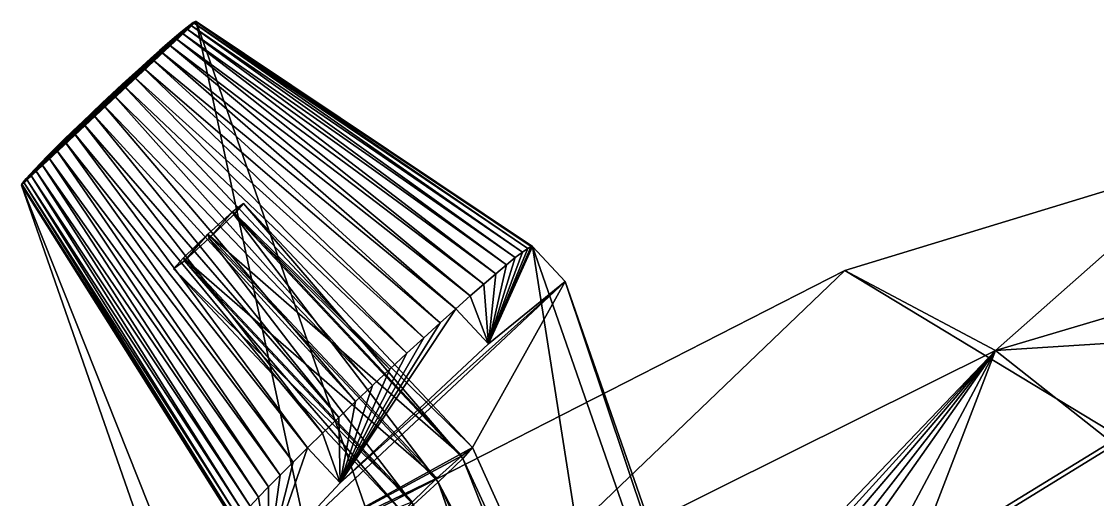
# Model space of a CAD drawing. Header units: millimetres. Extents: x -228 to 228, y -204 to 237.
# Drawn here: x -60.48 to -38, y 220.38 to 230.36 of the extents above; entities that cross this region are included whole.
import ezdxf

# ---------------------------------------------------------------- set-up
doc = ezdxf.new("R2010")
doc.units = ezdxf.units.MM
doc.header["$LTSCALE"] = 127.314815
for name, color, linetype in [('6749', 7, 'CONTINUOUS'), ('6750', 7, 'CONTINUOUS'), ('6753', 7, 'CONTINUOUS'), ('6847', 7, 'CONTINUOUS'), ('6848', 7, 'CONTINUOUS'), ('7259', 7, 'CONTINUOUS'), ('7261', 7, 'CONTINUOUS'), ('7262', 7, 'CONTINUOUS'), ('7278', 7, 'CONTINUOUS'), ('7279', 7, 'CONTINUOUS'), ('7280', 7, 'CONTINUOUS'), ('7282', 7, 'CONTINUOUS'), ('7283', 7, 'CONTINUOUS'), ('7284', 7, 'CONTINUOUS'), ('7285', 7, 'CONTINUOUS')]:
    doc.layers.add(name, color=color, linetype=linetype)

msp = doc.modelspace()

# ---------------------------------------------------------------- linework, layer by layer
at = {"layer": '6749', "color": 6, "linetype": 'Continuous'}
for points in [[(-35.579, 227.508, 259.317), (-43.275, 225.157, 211.283), (-34.343, 219.758, 458.774), (-35.579, 227.508, 259.317)], [(-43.275, 225.157, 211.283), (-53.428, 219.981, 185.248), (-34.343, 219.758, 458.774), (-43.275, 225.157, 211.283)]]:
    msp.add_3dface(points, dxfattribs=at)
at = {"layer": '6750', "color": 6, "linetype": 'Continuous'}
for points in [[(-32.518, 225.741, 259.317), (-33.673, 223.897, 290.002), (-40.124, 223.491, 211.761), (-32.518, 225.741, 259.317)], [(-33.673, 223.897, 290.002), (-37.707, 221.579, 289.862), (-40.124, 223.491, 211.761), (-33.673, 223.897, 290.002)], [(-40.124, 223.491, 211.761), (-46.762, 216.55, 274.513), (-50.304, 218.425, 185.714), (-40.124, 223.491, 211.761)], [(-45.958, 217.074, 274.764), (-46.762, 216.55, 274.513), (-40.124, 223.491, 211.761), (-45.958, 217.074, 274.764)], [(-45.156, 217.59, 275.015), (-45.958, 217.074, 274.764), (-40.124, 223.491, 211.761), (-45.156, 217.59, 275.015)], [(-44.724, 217.587, 281.123), (-45.156, 217.59, 275.015), (-40.124, 223.491, 211.761), (-44.724, 217.587, 281.123)], [(-44.293, 217.584, 287.213), (-44.724, 217.587, 281.123), (-40.124, 223.491, 211.761), (-44.293, 217.584, 287.213)], [(-42.767, 218.527, 288.21), (-44.293, 217.584, 287.213), (-40.124, 223.491, 211.761), (-42.767, 218.527, 288.21)], [(-41.834, 219.052, 289.713), (-42.767, 218.527, 288.21), (-40.124, 223.491, 211.761), (-41.834, 219.052, 289.713)], [(-37.707, 221.579, 289.862), (-41.834, 219.052, 289.713), (-40.124, 223.491, 211.761), (-37.707, 221.579, 289.862)], [(-41.738, 218.996, 292.287), (-37.641, 221.52, 292.139), (-30.674, 214.486, 548.157), (-41.738, 218.996, 292.287)]]:
    msp.add_3dface(points, dxfattribs=at)
at = {"layer": '6753', "color": 6, "linetype": 'Continuous'}
for points in [[(-43.275, 225.157, 211.283), (-35.579, 227.508, 259.317), (-40.124, 223.491, 211.761), (-43.275, 225.157, 211.283)], [(-35.579, 227.508, 259.317), (-32.518, 225.741, 259.317), (-40.124, 223.491, 211.761), (-35.579, 227.508, 259.317)], [(-53.428, 219.981, 185.248), (-43.275, 225.157, 211.283), (-50.304, 218.425, 185.714), (-53.428, 219.981, 185.248)], [(-43.275, 225.157, 211.283), (-40.124, 223.491, 211.761), (-50.304, 218.425, 185.714), (-43.275, 225.157, 211.283)]]:
    msp.add_3dface(points, dxfattribs=at)
at = {"layer": '6847', "color": 6, "linetype": 'Continuous'}
msp.add_3dface([(-37.641, 221.52, 292.139), (-41.738, 218.996, 292.287), (-36.672, 218.483, 292.214), (-37.641, 221.52, 292.139)], dxfattribs=at)
at = {"layer": '6848', "color": 6, "linetype": 'Continuous'}
msp.add_3dface([(-41.834, 219.052, 289.713), (-37.707, 221.579, 289.862), (-36.891, 216.889, 289.734), (-41.834, 219.052, 289.713)], dxfattribs=at)
at = {"layer": '7259', "color": 191, "linetype": 'Continuous', "true_color": 0xba45ff}
for points in [[(-49.121, 224.929, 202.253), (-51.058, 221.461, 232.015), (-55.321, 219.117, 202.1), (-49.121, 224.929, 202.253)], [(-53.825, 220.723, 198.461), (-49.121, 224.929, 202.253), (-55.321, 219.117, 202.1), (-53.825, 220.723, 198.461)], [(-50.725, 223.63, 198.537), (-49.121, 224.929, 202.253), (-53.825, 220.723, 198.461), (-50.725, 223.63, 198.537)], [(-37.399, 191.291, 1007.265), (-51.058, 221.461, 232.015), (-49.121, 224.929, 202.253), (-37.399, 191.291, 1007.265)], [(-51.058, 221.461, 232.015), (-51.282, 221.29, 231.303), (-55.321, 219.117, 202.1), (-51.058, 221.461, 232.015)], [(-51.282, 221.29, 231.303), (-51.802, 220.819, 230.998), (-55.321, 219.117, 202.1), (-51.282, 221.29, 231.303)], [(-51.261, 221.231, 232.716), (-51.058, 221.461, 232.015), (-37.399, 191.291, 1007.265), (-51.261, 221.231, 232.716)], [(-48.887, 215.232, 381.089), (-51.773, 220.735, 232.996), (-51.261, 221.231, 232.716), (-48.887, 215.232, 381.089)], [(-48.887, 215.232, 381.089), (-51.261, 221.231, 232.716), (-37.399, 191.291, 1007.265), (-48.887, 215.232, 381.089)], [(-51.802, 220.819, 230.998), (-52.313, 220.323, 231.278), (-55.321, 219.117, 202.1), (-51.802, 220.819, 230.998)], [(-51.773, 220.735, 232.996), (-49.631, 214.589, 380.072), (-52.293, 220.264, 232.691), (-51.773, 220.735, 232.996)], [(-49.111, 215.061, 380.378), (-49.631, 214.589, 380.072), (-51.773, 220.735, 232.996), (-49.111, 215.061, 380.378)], [(-48.887, 215.232, 381.089), (-49.111, 215.061, 380.378), (-51.773, 220.735, 232.996), (-48.887, 215.232, 381.089)]]:
    msp.add_3dface(points, dxfattribs=at)
at = {"layer": '7261', "color": 191, "linetype": 'Continuous', "true_color": 0xba45ff}
for points in [[(-60.475, 226.965, 210.971), (-60.483, 226.941, 211.261), (-56.853, 230.361, 211.06), (-60.475, 226.965, 210.971)], [(-56.853, 230.361, 211.06), (-60.483, 226.941, 211.261), (-56.836, 230.36, 211.35), (-56.853, 230.361, 211.06)], [(-60.483, 226.941, 211.261), (-49.016, 194.033, 998.79), (-56.836, 230.36, 211.35), (-60.483, 226.941, 211.261)], [(-56.894, 230.338, 210.773), (-60.475, 226.965, 210.971), (-56.853, 230.361, 211.06), (-56.894, 230.338, 210.773)], [(-60.443, 227.011, 210.686), (-60.475, 226.965, 210.971), (-56.894, 230.338, 210.773), (-60.443, 227.011, 210.686)], [(-56.959, 230.293, 210.494), (-60.443, 227.011, 210.686), (-56.894, 230.338, 210.773), (-56.959, 230.293, 210.494)], [(-60.386, 227.08, 210.409), (-60.443, 227.011, 210.686), (-56.959, 230.293, 210.494), (-60.386, 227.08, 210.409)], [(-57.047, 230.225, 210.225), (-60.386, 227.08, 210.409), (-56.959, 230.293, 210.494), (-57.047, 230.225, 210.225)], [(-49.016, 194.033, 998.79), (-45.369, 197.453, 998.88), (-56.836, 230.36, 211.35), (-49.016, 194.033, 998.79)], [(-60.306, 227.17, 210.145), (-60.386, 227.08, 210.409), (-57.047, 230.225, 210.225), (-60.306, 227.17, 210.145)], [(-57.156, 230.136, 209.971), (-60.306, 227.17, 210.145), (-57.047, 230.225, 210.225), (-57.156, 230.136, 209.971)], [(-60.203, 227.279, 209.896), (-60.306, 227.17, 210.145), (-57.156, 230.136, 209.971), (-60.203, 227.279, 209.896)], [(-57.286, 230.027, 209.735), (-60.203, 227.279, 209.896), (-57.156, 230.136, 209.971), (-57.286, 230.027, 209.735)], [(-60.08, 227.408, 209.666), (-60.203, 227.279, 209.896), (-57.286, 230.027, 209.735), (-60.08, 227.408, 209.666)], [(-57.435, 229.9, 209.52), (-60.08, 227.408, 209.666), (-57.286, 230.027, 209.735), (-57.435, 229.9, 209.52)], [(-59.938, 227.553, 209.458), (-60.08, 227.408, 209.666), (-57.435, 229.9, 209.52), (-59.938, 227.553, 209.458)], [(-57.6, 229.755, 209.329), (-59.938, 227.553, 209.458), (-57.435, 229.9, 209.52), (-57.6, 229.755, 209.329)], [(-59.778, 227.713, 209.275), (-59.938, 227.553, 209.458), (-57.6, 229.755, 209.329), (-59.778, 227.713, 209.275)], [(-57.78, 229.596, 209.165), (-59.778, 227.713, 209.275), (-57.6, 229.755, 209.329), (-57.78, 229.596, 209.165)], [(-59.603, 227.886, 209.12), (-59.778, 227.713, 209.275), (-57.78, 229.596, 209.165), (-59.603, 227.886, 209.12)], [(-57.971, 229.423, 209.03), (-59.603, 227.886, 209.12), (-57.78, 229.596, 209.165), (-57.971, 229.423, 209.03)], [(-59.416, 228.069, 208.994), (-59.603, 227.886, 209.12), (-57.971, 229.423, 209.03), (-59.416, 228.069, 208.994)], [(-58.172, 229.241, 208.926), (-59.416, 228.069, 208.994), (-57.971, 229.423, 209.03), (-58.172, 229.241, 208.926)], [(-59.218, 228.26, 208.9), (-59.416, 228.069, 208.994), (-58.172, 229.241, 208.926), (-59.218, 228.26, 208.9)], [(-58.379, 229.05, 208.854), (-59.218, 228.26, 208.9), (-58.172, 229.241, 208.926), (-58.379, 229.05, 208.854)], [(-59.012, 228.456, 208.838), (-59.218, 228.26, 208.9), (-58.379, 229.05, 208.854), (-59.012, 228.456, 208.838)], [(-58.59, 228.854, 208.815), (-59.012, 228.456, 208.838), (-58.379, 229.05, 208.854), (-58.59, 228.854, 208.815)], [(-58.802, 228.655, 208.81), (-59.012, 228.456, 208.838), (-58.59, 228.854, 208.815), (-58.802, 228.655, 208.81)]]:
    msp.add_3dface(points, dxfattribs=at)
at = {"layer": '7262', "color": 191, "linetype": 'Continuous', "true_color": 0xba45ff}
for points in [[(-38.083, 192.02, 1007.305), (-49.121, 224.929, 202.253), (-49.805, 225.658, 202.293), (-38.083, 192.02, 1007.305)], [(-37.399, 191.291, 1007.265), (-49.121, 224.929, 202.253), (-38.083, 192.02, 1007.305), (-37.399, 191.291, 1007.265)]]:
    msp.add_3dface(points, dxfattribs=at)
at = {"layer": '7278', "color": 191, "linetype": 'Continuous', "true_color": 0xba45ff}
for points in [[(-55.845, 226.56, 232.298), (-56.049, 226.33, 232.999), (-56.069, 226.389, 231.586), (-55.845, 226.56, 232.298)], [(-56.069, 226.389, 231.586), (-56.56, 225.834, 233.279), (-56.589, 225.918, 231.281), (-56.069, 226.389, 231.586)], [(-56.049, 226.33, 232.999), (-56.56, 225.834, 233.279), (-56.069, 226.389, 231.586), (-56.049, 226.33, 232.999)], [(-57.101, 225.422, 231.561), (-56.589, 225.918, 231.281), (-57.08, 225.363, 232.974), (-57.101, 225.422, 231.561)], [(-56.589, 225.918, 231.281), (-56.56, 225.834, 233.279), (-57.08, 225.363, 232.974), (-56.589, 225.918, 231.281)], [(-57.304, 225.192, 232.262), (-57.101, 225.422, 231.561), (-57.08, 225.363, 232.974), (-57.304, 225.192, 232.262)]]:
    msp.add_3dface(points, dxfattribs=at)
at = {"layer": '7279', "color": 191, "linetype": 'Continuous', "true_color": 0xba45ff}
for points in [[(-51.058, 221.461, 232.015), (-55.845, 226.56, 232.298), (-56.069, 226.389, 231.586), (-51.058, 221.461, 232.015)], [(-51.261, 221.231, 232.716), (-56.049, 226.33, 232.999), (-55.845, 226.56, 232.298), (-51.261, 221.231, 232.716)], [(-51.058, 221.461, 232.015), (-51.261, 221.231, 232.716), (-55.845, 226.56, 232.298), (-51.058, 221.461, 232.015)], [(-51.282, 221.29, 231.303), (-56.069, 226.389, 231.586), (-56.589, 225.918, 231.281), (-51.282, 221.29, 231.303)], [(-51.773, 220.735, 232.996), (-56.56, 225.834, 233.279), (-56.049, 226.33, 232.999), (-51.773, 220.735, 232.996)], [(-51.282, 221.29, 231.303), (-51.058, 221.461, 232.015), (-56.069, 226.389, 231.586), (-51.282, 221.29, 231.303)], [(-51.261, 221.231, 232.716), (-51.773, 220.735, 232.996), (-56.049, 226.33, 232.999), (-51.261, 221.231, 232.716)], [(-51.802, 220.819, 230.998), (-51.282, 221.29, 231.303), (-56.589, 225.918, 231.281), (-51.802, 220.819, 230.998)]]:
    msp.add_3dface(points, dxfattribs=at)
at = {"layer": '7280', "color": 191, "linetype": 'Continuous', "true_color": 0xba45ff}
for points in [[(-51.802, 220.819, 230.998), (-56.589, 225.918, 231.281), (-57.101, 225.422, 231.561), (-51.802, 220.819, 230.998)], [(-56.56, 225.834, 233.279), (-52.293, 220.264, 232.691), (-57.08, 225.363, 232.974), (-56.56, 225.834, 233.279)], [(-51.773, 220.735, 232.996), (-52.293, 220.264, 232.691), (-56.56, 225.834, 233.279), (-51.773, 220.735, 232.996)], [(-52.313, 220.323, 231.278), (-57.101, 225.422, 231.561), (-57.304, 225.192, 232.262), (-52.313, 220.323, 231.278)], [(-52.516, 220.093, 231.979), (-57.304, 225.192, 232.262), (-57.08, 225.363, 232.974), (-52.516, 220.093, 231.979)], [(-52.313, 220.323, 231.278), (-51.802, 220.819, 230.998), (-57.101, 225.422, 231.561), (-52.313, 220.323, 231.278)], [(-52.293, 220.264, 232.691), (-52.516, 220.093, 231.979), (-57.08, 225.363, 232.974), (-52.293, 220.264, 232.691)], [(-52.516, 220.093, 231.979), (-52.313, 220.323, 231.278), (-57.304, 225.192, 232.262), (-52.516, 220.093, 231.979)]]:
    msp.add_3dface(points, dxfattribs=at)
at = {"layer": '7282', "color": 191, "linetype": 'Continuous', "true_color": 0xba45ff}
for points in [[(-49.805, 225.658, 202.293), (-50.725, 223.63, 198.537), (-49.834, 225.659, 201.8), (-49.805, 225.658, 202.293)], [(-49.834, 225.659, 201.8), (-50.725, 223.63, 198.537), (-49.903, 225.62, 201.312), (-49.834, 225.659, 201.8)], [(-49.121, 224.929, 202.253), (-50.725, 223.63, 198.537), (-49.805, 225.658, 202.293), (-49.121, 224.929, 202.253)], [(-49.903, 225.62, 201.312), (-50.725, 223.63, 198.537), (-50.013, 225.543, 200.836), (-49.903, 225.62, 201.312)], [(-50.013, 225.543, 200.836), (-50.725, 223.63, 198.537), (-50.163, 225.428, 200.379), (-50.013, 225.543, 200.836)], [(-50.163, 225.428, 200.379), (-50.725, 223.63, 198.537), (-50.349, 225.277, 199.947), (-50.163, 225.428, 200.379)], [(-50.349, 225.277, 199.947), (-50.725, 223.63, 198.537), (-50.57, 225.092, 199.546), (-50.349, 225.277, 199.947)], [(-50.57, 225.092, 199.546), (-50.725, 223.63, 198.537), (-50.823, 224.875, 199.181), (-50.57, 225.092, 199.546)], [(-50.823, 224.875, 199.181), (-50.725, 223.63, 198.537), (-51.104, 224.629, 198.857), (-50.823, 224.875, 199.181)], [(-51.104, 224.629, 198.857), (-50.725, 223.63, 198.537), (-51.409, 224.358, 198.578), (-51.104, 224.629, 198.857)], [(-50.725, 223.63, 198.537), (-53.825, 220.723, 198.461), (-51.409, 224.358, 198.578), (-50.725, 223.63, 198.537)], [(-51.409, 224.358, 198.578), (-53.825, 220.723, 198.461), (-51.734, 224.065, 198.348), (-51.409, 224.358, 198.578)], [(-51.734, 224.065, 198.348), (-53.825, 220.723, 198.461), (-52.075, 223.755, 198.171), (-51.734, 224.065, 198.348)], [(-52.075, 223.755, 198.171), (-53.825, 220.723, 198.461), (-52.428, 223.431, 198.049), (-52.075, 223.755, 198.171)], [(-52.428, 223.431, 198.049), (-53.825, 220.723, 198.461), (-52.787, 223.098, 197.982), (-52.428, 223.431, 198.049)], [(-52.787, 223.098, 197.982), (-53.825, 220.723, 198.461), (-53.147, 222.76, 197.974), (-52.787, 223.098, 197.982)], [(-53.147, 222.76, 197.974), (-53.825, 220.723, 198.461), (-53.504, 222.421, 198.022), (-53.147, 222.76, 197.974)], [(-53.504, 222.421, 198.022), (-53.825, 220.723, 198.461), (-53.854, 222.088, 198.127), (-53.504, 222.421, 198.022)], [(-53.854, 222.088, 198.127), (-53.825, 220.723, 198.461), (-54.19, 221.763, 198.288), (-53.854, 222.088, 198.127)], [(-54.19, 221.763, 198.288), (-53.825, 220.723, 198.461), (-54.509, 221.452, 198.502), (-54.19, 221.763, 198.288)], [(-53.825, 220.723, 198.461), (-55.321, 219.117, 202.1), (-54.509, 221.452, 198.502), (-53.825, 220.723, 198.461)], [(-54.509, 221.452, 198.502), (-55.321, 219.117, 202.1), (-54.806, 221.158, 198.765), (-54.509, 221.452, 198.502)], [(-54.806, 221.158, 198.765), (-55.321, 219.117, 202.1), (-55.078, 220.886, 199.076), (-54.806, 221.158, 198.765)], [(-55.078, 220.886, 199.076), (-55.321, 219.117, 202.1), (-55.32, 220.639, 199.429), (-55.078, 220.886, 199.076)], [(-55.32, 220.639, 199.429), (-55.321, 219.117, 202.1), (-55.529, 220.421, 199.82), (-55.32, 220.639, 199.429)], [(-55.529, 220.421, 199.82), (-55.321, 219.117, 202.1), (-55.703, 220.234, 200.243), (-55.529, 220.421, 199.82)]]:
    msp.add_3dface(points, dxfattribs=at)
at = {"layer": '7283', "color": 191, "linetype": 'Continuous', "true_color": 0xba45ff}
for points in [[(-56.005, 219.845, 202.14), (-44.283, 186.207, 1007.153), (-60.483, 226.941, 211.261), (-56.005, 219.845, 202.14)], [(-44.283, 186.207, 1007.153), (-49.016, 194.033, 998.79), (-60.483, 226.941, 211.261), (-44.283, 186.207, 1007.153)]]:
    msp.add_3dface(points, dxfattribs=at)
at = {"layer": '7284', "color": 191, "linetype": 'Continuous', "true_color": 0xba45ff}
for points in [[(-56.836, 230.36, 211.35), (-45.369, 197.453, 998.88), (-49.805, 225.658, 202.293), (-56.836, 230.36, 211.35)], [(-45.369, 197.453, 998.88), (-38.083, 192.02, 1007.305), (-49.805, 225.658, 202.293), (-45.369, 197.453, 998.88)]]:
    msp.add_3dface(points, dxfattribs=at)
at = {"layer": '7285', "color": 191, "linetype": 'Continuous', "true_color": 0xba45ff}
for points in [[(-57.047, 230.225, 210.225), (-56.959, 230.293, 210.494), (-50.163, 225.428, 200.379), (-57.047, 230.225, 210.225)], [(-56.959, 230.293, 210.494), (-56.894, 230.338, 210.773), (-50.013, 225.543, 200.836), (-56.959, 230.293, 210.494)], [(-56.959, 230.293, 210.494), (-50.013, 225.543, 200.836), (-50.163, 225.428, 200.379), (-56.959, 230.293, 210.494)], [(-56.894, 230.338, 210.773), (-56.853, 230.361, 211.06), (-49.903, 225.62, 201.312), (-56.894, 230.338, 210.773)], [(-56.894, 230.338, 210.773), (-49.903, 225.62, 201.312), (-50.013, 225.543, 200.836), (-56.894, 230.338, 210.773)], [(-56.853, 230.361, 211.06), (-56.836, 230.36, 211.35), (-49.834, 225.659, 201.8), (-56.853, 230.361, 211.06)], [(-56.853, 230.361, 211.06), (-49.834, 225.659, 201.8), (-49.903, 225.62, 201.312), (-56.853, 230.361, 211.06)], [(-56.836, 230.36, 211.35), (-49.805, 225.658, 202.293), (-49.834, 225.659, 201.8), (-56.836, 230.36, 211.35)], [(-57.286, 230.027, 209.735), (-57.156, 230.136, 209.971), (-50.57, 225.092, 199.546), (-57.286, 230.027, 209.735)], [(-57.156, 230.136, 209.971), (-57.047, 230.225, 210.225), (-50.349, 225.277, 199.947), (-57.156, 230.136, 209.971)], [(-57.156, 230.136, 209.971), (-50.349, 225.277, 199.947), (-50.57, 225.092, 199.546), (-57.156, 230.136, 209.971)], [(-57.047, 230.225, 210.225), (-50.163, 225.428, 200.379), (-50.349, 225.277, 199.947), (-57.047, 230.225, 210.225)], [(-57.6, 229.755, 209.329), (-57.435, 229.9, 209.52), (-51.104, 224.629, 198.857), (-57.6, 229.755, 209.329)], [(-57.435, 229.9, 209.52), (-57.286, 230.027, 209.735), (-50.823, 224.875, 199.181), (-57.435, 229.9, 209.52)], [(-57.435, 229.9, 209.52), (-50.823, 224.875, 199.181), (-51.104, 224.629, 198.857), (-57.435, 229.9, 209.52)], [(-57.286, 230.027, 209.735), (-50.57, 225.092, 199.546), (-50.823, 224.875, 199.181), (-57.286, 230.027, 209.735)], [(-57.78, 229.596, 209.165), (-57.6, 229.755, 209.329), (-51.409, 224.358, 198.578), (-57.78, 229.596, 209.165)], [(-57.6, 229.755, 209.329), (-51.104, 224.629, 198.857), (-51.409, 224.358, 198.578), (-57.6, 229.755, 209.329)], [(-58.172, 229.241, 208.926), (-57.971, 229.423, 209.03), (-52.075, 223.755, 198.171), (-58.172, 229.241, 208.926)], [(-57.971, 229.423, 209.03), (-57.78, 229.596, 209.165), (-51.734, 224.065, 198.348), (-57.971, 229.423, 209.03)], [(-57.971, 229.423, 209.03), (-51.734, 224.065, 198.348), (-52.075, 223.755, 198.171), (-57.971, 229.423, 209.03)], [(-57.78, 229.596, 209.165), (-51.409, 224.358, 198.578), (-51.734, 224.065, 198.348), (-57.78, 229.596, 209.165)], [(-58.379, 229.05, 208.854), (-58.172, 229.241, 208.926), (-52.428, 223.431, 198.049), (-58.379, 229.05, 208.854)], [(-58.172, 229.241, 208.926), (-52.075, 223.755, 198.171), (-52.428, 223.431, 198.049), (-58.172, 229.241, 208.926)], [(-58.59, 228.854, 208.815), (-58.379, 229.05, 208.854), (-52.787, 223.098, 197.982), (-58.59, 228.854, 208.815)], [(-58.379, 229.05, 208.854), (-52.428, 223.431, 198.049), (-52.787, 223.098, 197.982), (-58.379, 229.05, 208.854)], [(-58.802, 228.655, 208.81), (-58.59, 228.854, 208.815), (-53.147, 222.76, 197.974), (-58.802, 228.655, 208.81)], [(-58.59, 228.854, 208.815), (-52.787, 223.098, 197.982), (-53.147, 222.76, 197.974), (-58.59, 228.854, 208.815)], [(-59.012, 228.456, 208.838), (-58.802, 228.655, 208.81), (-53.504, 222.421, 198.022), (-59.012, 228.456, 208.838)], [(-58.802, 228.655, 208.81), (-53.147, 222.76, 197.974), (-53.504, 222.421, 198.022), (-58.802, 228.655, 208.81)], [(-59.416, 228.069, 208.994), (-59.218, 228.26, 208.9), (-54.19, 221.763, 198.288), (-59.416, 228.069, 208.994)], [(-59.218, 228.26, 208.9), (-59.012, 228.456, 208.838), (-53.854, 222.088, 198.127), (-59.218, 228.26, 208.9)], [(-59.218, 228.26, 208.9), (-53.854, 222.088, 198.127), (-54.19, 221.763, 198.288), (-59.218, 228.26, 208.9)], [(-59.012, 228.456, 208.838), (-53.504, 222.421, 198.022), (-53.854, 222.088, 198.127), (-59.012, 228.456, 208.838)], [(-59.603, 227.886, 209.12), (-59.416, 228.069, 208.994), (-54.509, 221.452, 198.502), (-59.603, 227.886, 209.12)], [(-59.416, 228.069, 208.994), (-54.19, 221.763, 198.288), (-54.509, 221.452, 198.502), (-59.416, 228.069, 208.994)], [(-59.778, 227.713, 209.275), (-59.603, 227.886, 209.12), (-54.806, 221.158, 198.765), (-59.778, 227.713, 209.275)], [(-59.603, 227.886, 209.12), (-54.509, 221.452, 198.502), (-54.806, 221.158, 198.765), (-59.603, 227.886, 209.12)], [(-59.938, 227.553, 209.458), (-59.778, 227.713, 209.275), (-55.078, 220.886, 199.076), (-59.938, 227.553, 209.458)], [(-59.778, 227.713, 209.275), (-54.806, 221.158, 198.765), (-55.078, 220.886, 199.076), (-59.778, 227.713, 209.275)], [(-60.203, 227.279, 209.896), (-60.08, 227.408, 209.666), (-55.529, 220.421, 199.82), (-60.203, 227.279, 209.896)], [(-60.08, 227.408, 209.666), (-59.938, 227.553, 209.458), (-55.32, 220.639, 199.429), (-60.08, 227.408, 209.666)], [(-60.08, 227.408, 209.666), (-55.32, 220.639, 199.429), (-55.529, 220.421, 199.82), (-60.08, 227.408, 209.666)], [(-59.938, 227.553, 209.458), (-55.078, 220.886, 199.076), (-55.32, 220.639, 199.429), (-59.938, 227.553, 209.458)], [(-60.386, 227.08, 210.409), (-60.306, 227.17, 210.145), (-55.839, 220.081, 200.693), (-60.386, 227.08, 210.409)], [(-60.306, 227.17, 210.145), (-60.203, 227.279, 209.896), (-55.703, 220.234, 200.243), (-60.306, 227.17, 210.145)], [(-60.306, 227.17, 210.145), (-55.703, 220.234, 200.243), (-55.839, 220.081, 200.693), (-60.306, 227.17, 210.145)], [(-60.203, 227.279, 209.896), (-55.529, 220.421, 199.82), (-55.703, 220.234, 200.243), (-60.203, 227.279, 209.896)], [(-56.005, 219.845, 202.14), (-60.483, 226.941, 211.261), (-60.475, 226.965, 210.971), (-56.005, 219.845, 202.14)], [(-60.475, 226.965, 210.971), (-60.443, 227.011, 210.686), (-55.991, 219.885, 201.648), (-60.475, 226.965, 210.971)], [(-56.005, 219.845, 202.14), (-60.475, 226.965, 210.971), (-55.991, 219.885, 201.648), (-56.005, 219.845, 202.14)], [(-60.443, 227.011, 210.686), (-60.386, 227.08, 210.409), (-55.936, 219.964, 201.163), (-60.443, 227.011, 210.686)], [(-60.443, 227.011, 210.686), (-55.936, 219.964, 201.163), (-55.991, 219.885, 201.648), (-60.443, 227.011, 210.686)], [(-60.386, 227.08, 210.409), (-55.839, 220.081, 200.693), (-55.936, 219.964, 201.163), (-60.386, 227.08, 210.409)]]:
    msp.add_3dface(points, dxfattribs=at)

doc.saveas('drawing.dxf')
